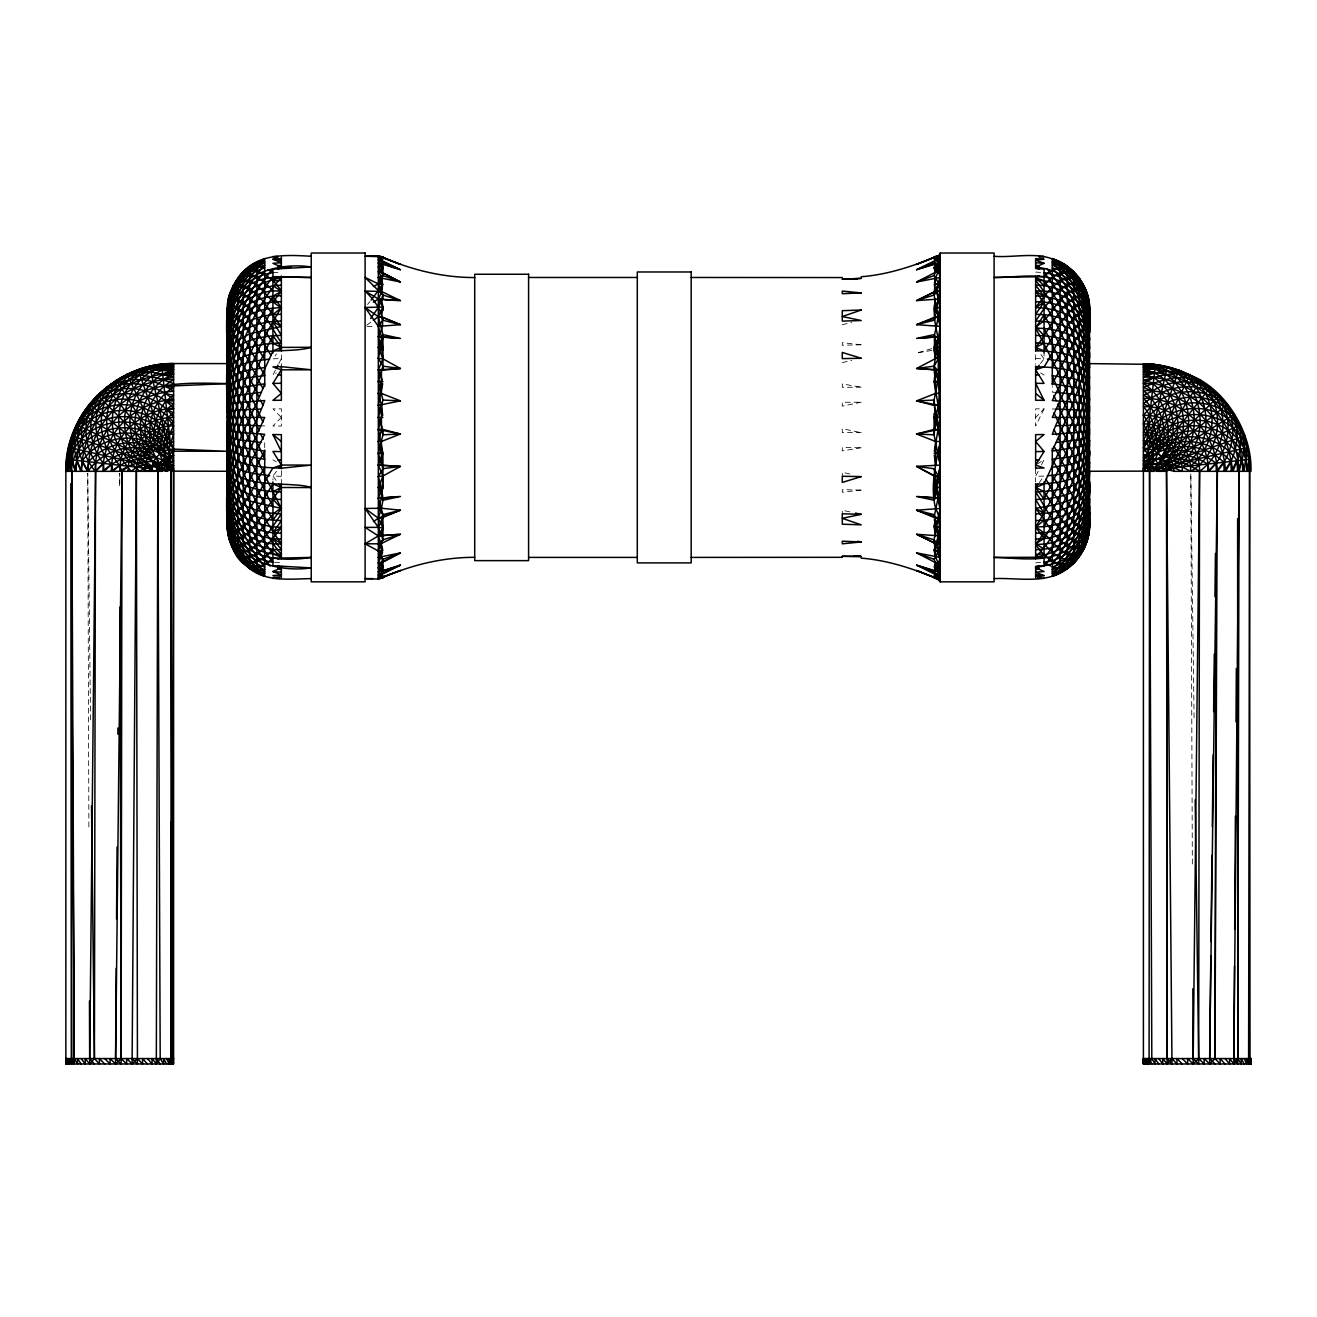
<?xml version="1.0" encoding="UTF-8"?>
<svg xmlns="http://www.w3.org/2000/svg" width="1317" height="1317" viewBox="0 0 1317 1317"><rect width="100%" height="100%" fill="white"/><g stroke="black" fill="none" stroke-linecap="round" stroke-linejoin="round"><path stroke-width="0.75" stroke-dasharray="5 3.75" d="M119.633 485.693L119.715 473.363L119.765 485.693M1044.068 408.879L1035.639 426.033L1035.639 408.83L1044.068 408.879L1035.639 417.44M275.467 370.126L272.932 375.082L276.307 372.991M278.825 363.525L281.361 358.586L272.932 358.817L276.537 353.927M1038.175 471.338L1035.639 476.293L1044.068 476.063L1039.261 482.598M1041.533 464.736L1044.068 459.781L1037.319 463.979M276.537 471.321L272.932 476.063L272.932 479.964M1040.463 363.558L1044.068 358.817L1044.068 352.972M367.509 304.507L369.912 301.527M366.768 325.167L371.723 321.529M931.761 348.626L916.583 353.071L932.123 350.338M842.287 362.587L851.753 360.43M842.287 324.657L851.753 322.599M272.932 272.685L281.361 272.076M1035.639 562.803L1042.389 562.326M366.999 326.386L374.555 326.386M1052.283 408.978L1056.201 409.06M260.799 425.819L264.717 425.901M1035.639 358.586L1044.068 358.817L1040.463 353.927M281.361 476.293L272.932 476.063L278.957 484.228M1056.201 392.4L1052.283 392.153L1052.283 386.638M1035.639 272.076L1042.389 272.553M274.611 562.326L281.361 562.803M849.86 511.869L842.287 510.222L842.287 513.778M849.86 474.005L842.287 472.276L842.287 476.26M1040.693 372.991L1044.068 375.082M272.932 459.781L276.307 461.888M1194.091 717.716L1190.798 473.363L1192.362 867.607M90.544 719.773L87.729 473.363L88.897 830.648M1035.639 354.849L1035.639 364.216M1035.639 468.786L1035.639 481.89M281.361 354.849L281.361 366.093M281.361 470.663L281.361 483.767M264.717 442.726L264.717 448.241M281.361 417.44L272.932 426L281.361 426.033L281.361 408.83L272.932 408.879L281.361 417.44M861.219 402.195L842.287 406.179L842.287 402.294L861.219 402.195M861.219 447.731L842.287 450.924L842.287 447.55L861.219 447.731M861.219 490.089L842.287 492.229L842.287 489.661L861.219 490.089M861.219 344.791L842.287 345.219L842.287 342.65L861.219 344.791M861.219 387.149L842.287 387.33L842.287 383.955L861.219 387.149M861.219 432.667L842.287 432.585L842.287 428.7L861.219 432.667"/><path stroke-width="1.5" d="M171.128 821.973L171.045 1058.572L172.461 1063.971L173.317 1058.572L173.597 1063.971L65.85 1063.971L65.85 1058.572L173.597 1058.572L173.597 363.558L227.166 363.607C223.462 430.544 238.081 501.283 281.361 554.457C255.696 555.115 227.66 536.266 227.479 508.79C228.187 530.06 231.331 555.099 249.687 568.73C267.302 582.262 290.613 578.854 311.24 578.624M116.209 968.225L115.567 1058.572L121.115 1063.971L122.004 471.321C117.855 459.024 105.014 451.138 103.022 437.326C100.207 425.77 100.783 413.637 104.685 402.393C114.678 374.291 146.055 363.229 173.597 363.558C116.077 362.899 64.484 413.39 65.85 471.321L65.85 1063.971L66.492 1058.572L67.628 1063.971M147.471 1058.572L152.064 1063.971L152.064 1058.572L156.328 1063.971L157.826 471.321C157.793 462.893 165.135 455.468 173.597 455.534C151.718 412.122 75.481 421.275 70.756 471.321C59.858 413.703 118.596 362.619 173.597 364.216C115.962 362.257 65.01 414.048 66.212 471.321C66.229 443.302 78.279 415.546 97.886 395.594C109.509 384.893 122.679 374.127 138.894 372.102C150.533 369.517 161.3 362.85 173.597 364.924L138.236 370.242L106.842 387.593L82.922 414.345L69.192 447.484L66.508 471.321M172.461 1063.971L173.597 469.955L170.98 471.025L164.888 465.839L159.39 464.473L76.518 424.568M311.24 256.255C288.11 255.021 260.7 253.045 243.266 271.631C218.704 296.292 230.031 334.716 227.331 365.27L227.166 365.928M1192.84 988.771L1193.12 1058.572L1198.668 1063.971L1199.557 471.321C1199.968 441.376 1173.431 414.592 1143.403 415.267C1155.684 431.334 1155.338 452.982 1149.56 471.321L1149.082 1063.971L1151.815 1058.572L1149.56 471.321L1146.679 466.086L1143.403 465.148L1149.148 462.168L1148.572 448.62L1146.844 440.734L1155.437 364.414L1089.521 363.607M1216.184 553.453L1214.982 1058.572L1220.118 1063.971L1220.118 1058.572L1225.008 1063.971M1234.457 966.184L1233.864 1058.572L1237.75 1063.971L1239.083 471.321C1236.943 421.325 1194.733 375.872 1143.403 377.106C1199.886 350.849 1252.928 418.493 1250.969 471.321L1174.171 471.321L1159.536 467.634L1143.403 468.539L1145.296 471.321L1154.202 471.321C1153.939 465.691 1149.198 460.489 1143.403 460.506M1244.153 1058.572L1246.639 1063.971L1246.639 1058.572L1248.598 1063.971L1249.586 471.321C1251.841 414.509 1200.05 363.015 1143.403 364.134C1200.758 363.657 1251.035 414.262 1250.212 471.321C1250.887 414.46 1200.66 362.85 1143.403 365.122M227.331 381.025C227.973 340.362 222.705 281.394 264.717 258.494M227.331 373.501C229.767 337.662 217.289 273.047 264.717 259.844C240.682 264.783 227.183 291.255 227.479 314.269C227.545 293.461 236.467 271.302 256.897 263.054L264.717 262.988C243.793 270.018 225.108 287.732 227.479 311.553M227.166 364.002C228.5 332.213 218.309 288.999 249.687 267.433L256.897 266.133L264.717 267.878C245.67 273.59 229.849 290.81 227.479 310.631M227.166 412.863A37.897 8.412 -90 0 1 227.331 408.896L227.479 357.878L230.113 348.676L237.768 340.362L249.687 333.777L281.361 326.451C268.964 312.129 259.433 287.04 237.768 286.283L233.356 288.999L228.137 302.284L227.479 309.725L227.479 525.154M1234.688 929.209L1235.412 816.277M1236.005 721.831L1236.35 668.443M116.554 918.953L117.065 847.078M117.871 734.145L117.904 727.988M120.045 606.841L121.115 1058.572L126.646 1063.971L126.646 1058.572L132.095 1063.971L136.375 471.321C135.931 451.418 153.71 433.639 173.597 434.083L168.658 449.657L168.625 468.193L166.666 471.321L157.925 469.543L155.225 471.321C105.821 451.27 119.057 365.78 173.597 366.192L161.612 364.891M227.166 376.991C229.323 339.391 219.396 276.109 264.717 258.955C241.867 269.787 225.635 292.16 227.479 318.171C226.277 294.481 241.851 271.845 264.717 265.211C239.908 291.205 231.611 328.131 227.479 362.735C229.026 326.731 236.517 286.201 264.717 261.194L264.717 386.638M227.331 397.882L227.479 367.756M227.199 385.305L227.479 357.878M1152.754 471.321L1154.136 470.103L1159.948 471.321C1213.83 454.991 1201.236 362.274 1143.403 366.077L1177.563 373.682L1209.599 388.301C1231.313 412.254 1225.6 452.85 1199.557 471.321L1193.12 1063.971L1198.668 1058.572L1195.194 799.847M1210.817 955.912L1209.648 1063.971L1204.182 1058.572L1204.182 1063.971L1198.668 1058.572M1210.982 941.54L1211.969 855.293M1212.315 826.549L1213.138 754.674M1213.632 711.559L1214.29 654.072M1214.949 596.568L1215.443 553.453M65.85 1063.971L66.492 1058.572M1248.598 1058.572L1250.014 1063.971L1250.87 1058.572L1251.15 1063.971L1143.403 1063.971L1143.469 1058.572L1144.045 1063.971L1144.045 1058.572L1145.164 1063.971M1143.403 463.172L1146.959 461.115L1147.074 455.172L1167.339 366.439M227.166 403.858L227.479 378.193M260.799 425.819L237.768 424.864L227.479 423.169L227.166 457.888C229.586 478.944 220.663 505.399 237.768 522.372C247.119 531.755 259.943 536.908 272.932 538.571L281.361 549.699C256.288 550.325 227.89 532.809 227.479 505.613L237.768 488.212L264.717 434.33L237.768 432.256L230.113 430.659L227.479 428.898C225.042 375.197 240.056 319.504 272.932 276.636L311.24 277.459C288.291 278.019 261.721 272.01 243.266 289.855C233.751 298.235 227.561 310.4 227.479 323.175C223.906 277.788 274.38 261.276 311.24 266.972L272.932 269.129C242.526 303.025 229.734 349.976 227.479 394.656L230.113 391.149L237.768 387.972L264.717 383.823C252.024 417.407 229.8 450.315 228.137 486.73C235.908 507.572 261.408 513.416 281.361 513.828C271.269 528.265 261.54 546.917 243.266 551.807L237.768 550.918C228.993 545.567 227.94 534.175 227.479 524.841C228.039 546.901 243.711 567.15 264.717 573.685L264.717 450.085M227.166 422A37.897 8.412 -90 0 0 227.331 425.984L227.166 454.711M68.55 447.336L163.571 469.033L173.597 468.671L170.98 471.025L172.461 1058.572L173.317 1063.971L173.597 1058.572M1249.586 471.321L1250.014 1058.572L1250.87 1063.971L1251.15 1058.572L1143.403 1058.572L1143.469 1063.971L1143.847 1060.366M227.479 417.44C231.463 367.608 246.987 314.862 281.361 277.574C258.346 282.99 231.874 294.103 227.479 320.541C227.364 295.749 249.193 275.599 272.932 272.685L267.993 269.787M68.484 471.321L72.517 435.943L89.885 404.549L116.637 380.646L149.776 366.916L173.597 367.591C119.633 370.423 70.344 415.629 71.727 471.321L71.53 1063.971L74.262 1058.572L71.727 471.321L69.142 459.551C85.243 413.242 147.702 409.768 173.597 449.113L227.166 451.287L173.597 451.188M69.142 459.551L67.743 471.321C60.796 413.044 154.929 394.754 173.597 449.113C162.584 449.031 152.772 457.888 151.537 468.836L147.883 471.321C108.587 450.546 108.603 387.165 150.22 368.826L173.597 371.707C148.623 376.218 122.711 383.165 104.685 402.393C86.642 420.502 76.188 445.739 76.139 471.321C67.99 456.209 72.748 440.158 77.127 424.848C84.732 415.612 91.68 405.834 97.886 395.594C119.221 375.164 149.644 374.901 173.597 391.231C132.26 394.129 94.166 428.255 95.268 471.321C108.685 455.88 130.548 447.829 150.599 452.966L160.839 444.817L173.597 441.903M168.658 449.657C142.384 424.617 95.433 427.613 76.748 460.407L80.897 471.321L82.214 461.016C103.582 430.346 152.344 430.659 173.597 461.032L144.376 468.029L139.75 471.321C125.741 458.546 112.274 442.808 112.357 422.477C111.764 402.492 121.954 382.803 138.894 372.102L150.928 371.987L173.597 377.123C150.122 381.782 125.559 388.021 108.57 406.278C91.532 423.366 81.67 447.187 81.638 471.321L76.748 460.407L74.279 448.653L74.378 436.602C94.133 402.804 148.179 401.471 169.432 434.314L163.966 451.303L165.563 464.901L163.374 470.169L161.53 471.321L65.85 471.321M173.597 463.172L170.206 461.608L166.765 457.098C141.693 440.29 105.344 446.019 88.058 471.321C88.041 445.64 100.191 420.419 120.275 404.434C150.253 380.531 191.294 382.852 227.166 383.593L164.032 386.309C145.858 402.607 139.207 430.972 150.599 452.966L145.841 461.592L144.195 471.321M147.092 458.546C125.362 433.244 134.169 390.853 162.699 374.456L173.597 374.143C135.371 389.206 127.765 448.076 163.374 470.169L156.246 457.476C141.084 458.892 123.963 459.139 112.9 471.321L111.698 464.341C92.388 444.422 90.445 410.756 108.06 389.124C129.675 378.407 155.686 384.416 173.597 399.528C136.244 401.471 102.133 432.766 103.072 471.321C120.176 454.085 151.998 448.159 170.486 466.35L173.597 467.272M111.698 464.341L111.303 471.321L120.061 465.28C122.563 438.791 146.994 416.962 173.597 417.44C155.587 391.511 115.88 385.568 91.416 405.768C82.773 423.86 84.617 445.936 95.762 462.547L89.655 1063.971L94.412 1058.572L95.483 471.321L103.516 463.419C88.453 444.883 86.445 417.242 99.269 396.993C122.761 381.815 155.258 387.889 173.597 408.352C142.96 409.274 114.546 433.26 111.698 464.341L103.961 471.321L103.516 463.419M120.061 465.28L119.732 471.321C132.803 462.201 150.566 458.184 165.563 464.901L171.226 470.169L173.597 470.778M128.161 471.321C127.617 447.023 149.315 425.325 173.597 425.868L169.432 434.314L173.597 430.972M1143.403 468.539L1146.169 471.321L1143.403 468.868L1148.622 468.029C1167.488 448.949 1161.512 415.859 1143.403 398.327C1183.028 397.388 1216.101 432.519 1217.336 471.321L1214.982 1058.572L1209.648 1063.971M227.479 428.898C230.574 381.815 248.255 336.164 272.932 296.292L281.361 291.238C273.195 277.327 250.987 260.815 237.768 278.068L237.768 556.811L249.687 568.302L264.717 575.924C243.233 568.483 226.968 546.407 227.479 523.326C228.73 544.629 244.419 563.544 264.717 569.668C216.663 571.726 228.187 497.974 227.166 470.877L227.166 468.951M227.166 465.543L227.166 460.752M1088.863 533.253C1085.554 552.119 1071.659 571.051 1052.283 575.019C1074.014 567.973 1090.805 546.637 1089.521 523.326C1089.488 540.875 1081.817 558.424 1067.313 568.73C1046.241 584.583 1018.304 577.505 994.105 578.624M1143.403 468.868L1150.136 462.86L1150.581 456.406L1190.074 374.39M227.166 374.127L227.166 369.336M227.479 310.022L228.137 301.297L228.137 533.583M1035.639 544.563L1044.068 544.053C1051.657 552.053 1061.601 562.145 1073.734 559.116C1083.71 550.457 1089.982 538.307 1089.521 524.841L1086.887 541.797L1079.232 555.626L1067.313 564.45L1052.283 571.891C1077.01 572.582 1089.324 541.715 1089.521 520.61C1090.377 558.902 1062.391 582.954 1035.639 544.563L1044.068 532.759C1064.548 530.718 1088.665 517.565 1089.521 494.632C1080.203 466.399 1065.947 439.927 1054.028 412.698M227.166 457.888L227.166 471.272L173.597 471.14M1143.403 465.148L1150.136 462.86L1158.318 464.127L1173.99 467.864L1182.287 471.321C1182.748 450.529 1164.179 431.96 1143.403 432.42C1161.034 396.796 1216.48 392.054 1239.067 425.243C1243.511 440.849 1239.429 456.999 1232.778 471.321C1229.749 448.57 1222.67 425.407 1205.582 409.126C1189.416 391.116 1165.347 386.655 1143.403 380.284C1158.45 376.448 1173.875 370.752 1189.465 375.641C1212.068 391.593 1230.292 411.991 1243.627 436.24L1244.252 448.29L1242.178 460.193L1237.601 471.321L1237.009 460.769C1215.657 428.502 1164.887 429.177 1143.403 460.736L1149.148 462.168L1148.325 471.321L1148.951 468.638M227.479 329.266C232.154 306.202 240.649 282.068 256.897 264.371L264.717 261.194M227.479 336.345L233.356 309.248L243.266 298.086L256.897 289.987L272.932 285.723L281.361 285.18M151.389 471.321L153.595 461.674L157.925 469.543L161.53 471.321L167.193 463.271L166.765 457.098L126.844 374.226M227.479 344.346C223.709 314.006 254.28 294.778 281.361 295.798M144.919 464.769L136.606 467.14L131.041 471.321C121.954 458.349 108.554 446.957 107.27 429.638C104.438 409.85 112.357 389.141 127.996 376.613C143.652 371.262 158.205 381.436 173.597 379.345L164.032 386.309L173.597 387.33C144.607 403.907 141.627 450.2 166.666 471.321L173.597 468.885L168.625 468.193L173.597 465.527L168.132 462.596L165.201 457.954L159.752 453.953C161.217 441.656 160.921 428.782 167.572 417.769L173.597 412.88L166.633 409.406C155.999 425.621 153.513 448.735 165.563 464.901L168.132 462.596L173.597 461.032M861.219 558.145C887.609 560.153 912.796 568.681 937.095 578.509L940.223 575.019L937.095 567.792L940.223 557.42L938.659 550.983L934.066 542.851L934.066 539.838L940.223 508.494L937.095 487.52L940.223 465.082L934.066 434.808C935.399 423.547 935.399 411.316 934.066 400.072L940.223 369.797L937.095 347.359L940.223 326.386L934.066 295.024L935.547 277.854L940.223 266.972L938.659 262.988L934.066 258.725L935.547 256.716L940.223 256.255L935.547 260.305L916.583 269.738L935.547 263.433L940.223 263.976L938.659 271.812L940.223 277.459L937.095 291.156L940.223 307.503L934.066 337.201L918.525 338.271M934.313 451.204L940.223 417.44L934.066 381.716L935.547 369.929L934.066 366.159L937.095 347.359L940.223 347.309C936.815 331.193 931.926 315.882 935.547 299.288L938.659 298.959C941.869 290.843 938.856 282.315 934.066 275.549L940.223 259.861L937.095 256.371C912.796 266.199 887.609 274.726 861.219 276.735M382.276 415.711L378.341 405.356L382.687 383.659M940.223 557.42L916.583 552.877L934.066 559.33L935.547 562.655L935.547 567.462L938.659 571.891L940.223 578.163L934.066 577.455L935.547 578.607L940.223 578.624L934.066 572.187L935.547 567.462L940.223 560.219C933.407 542.9 944.964 525.137 935.547 508.23C930.016 485.627 935.992 463.535 940.223 441.524L935.547 441.458L916.583 434.017L934.066 429.424C943.268 406.196 936.617 382.012 938.659 358.389C939.07 341.515 942.643 323.9 935.547 307.816L938.659 298.959L940.223 288.538L938.659 283.896L940.223 274.66L934.066 264.141L935.547 258.066L934.066 257.424L916.583 264.371L935.547 256.716L938.659 257.605L940.223 256.7L938.659 262.988L935.547 267.4L935.547 272.224L916.583 282.003L940.223 277.459M474.713 557.321C442.512 557.272 410.756 565.141 381.453 578.163L378.341 577.258L382.934 572.187L382.934 559.33L378.341 550.983L382.934 539.838L382.934 514.634L378.341 508.494L381.453 498.024L382.934 476.03L378.341 465.082L382.934 453.163L378.341 429.523L381.453 417.44M934.313 338.913L935.547 358.553L934.066 350.009L935.547 347.507L940.223 347.309L938.659 358.389L935.547 358.553L916.583 368.497L935.547 369.929C941.046 385.354 941.968 402.64 934.066 417.44L938.659 429.523L940.223 442.018L938.659 453.41L940.223 466.037L934.066 497.678L916.583 496.476L934.066 500.246L935.547 498.024L934.066 487.076L935.547 476.326L934.066 468.72L916.583 466.383L934.066 476.03L938.659 476.491L940.223 487.57L934.066 517.466L938.659 518.207L940.223 529.582L934.066 550.127L935.547 557.009L940.223 567.89L938.659 571.891L934.066 576.155L935.547 578.163L940.223 578.624L937.095 578.509L916.583 570.508L935.547 578.163L938.659 577.258L940.223 581.834L994.105 581.834L994.105 253.029L940.223 253.029L938.659 255.811C931.448 259.07 935.218 254.955 940.223 256.255L937.095 256.371M76.748 460.407L75.184 471.321L72.369 459.913M227.479 312.755L230.113 300.408L233.356 298.531C253.457 303.98 261.77 327.653 272.932 343.21L281.361 347.392L311.24 347.309C286.662 355.08 240.106 342.634 227.479 372.909C230.771 337.053 241.999 299.766 264.717 270.956M378.341 358.389L382.934 358.85L400.417 368.497L382.934 366.159L378.341 358.389L382.934 337.201L400.417 338.403L382.934 334.633L378.341 316.656L365.105 307.503L382.934 306.993L381.453 299.288L382.934 295.024L378.341 283.896L365.105 277.459L382.934 295.024L400.417 300.605L378.341 298.959L365.105 291.073L381.453 291.436L400.417 300.605M934.362 306.466L935.547 299.288L916.583 300.605L934.066 292.028L940.223 291.073L935.547 291.436L916.583 300.605L934.066 295.024L937.095 291.156M173.597 457.756L163.966 451.303L163.884 443.549L168.51 426.148L173.597 422C150.632 397.092 110.035 389.157 84.601 415.382C78.032 434.33 82.345 456.061 95.268 471.321M1174.171 471.321L1171.126 457.954L1162.582 447.253C1167.85 426.609 1159.536 404.056 1143.403 390.507C1187.424 389.437 1223.658 428.42 1225.468 471.321C1236.235 454.76 1241.075 433.622 1233.305 414.822C1209.483 387.445 1161.578 393.009 1143.403 423.926L1147.749 432.667L1153.494 450.348C1160.738 453.97 1166.088 461.411 1166.467 469.593M227.331 469.609C233.916 494.517 214.457 540.628 243.266 557.075C261.046 557.585 271.598 539.591 281.361 527.36C260.437 526.652 234.706 518.503 228.137 496.246C230.31 462.613 253.506 431.992 264.717 400.533L237.768 402.623L230.113 404.22L227.479 405.982M940.223 326.386L916.583 324.673L934.066 317.397L938.659 316.656L934.066 308.244L937.095 307.585L938.659 298.959L934.444 286.431M365.105 543.806L378.341 550.983L382.934 550.374L378.341 543.806L381.453 543.444L400.417 534.274L378.341 535.92L365.105 543.806L378.341 543.806L382.934 539.838L381.453 535.591L382.934 527.887L381.453 517.927L382.934 514.634L378.341 498.254L382.934 484.87L381.453 498.024L382.934 500.246L381.453 508.23L378.341 518.207L373.386 521.647M373.386 302.153L378.341 298.959C383.165 290.497 384.531 279.978 378.341 271.812L382.934 268.24L378.341 266.972L382.934 264.141L400.417 269.738L381.453 260.305L378.341 257.605L381.453 256.716C410.756 269.738 442.512 277.607 474.713 277.558M934.444 283.04L935.547 277.854M1149.148 462.168L1151.848 464.572L1154.136 470.103L1163.092 458.942C1173.529 432.667 1168.377 399.627 1143.403 383.362L1153.939 377.699C1182.37 396.829 1184.493 437.277 1165.364 463.633L1155.536 470.399M382.934 488.541L382.934 453.163L378.341 453.41L382.934 434.808L382.934 429.424L378.341 429.523L400.417 434.017L381.453 441.458L378.341 441.524L381.453 453.295L378.341 453.41L382.934 468.72L378.341 476.491L382.687 495.966M396.532 566.392L382.934 570.738L378.341 567.89L382.934 566.639L378.341 563.067L382.556 552.037M157.925 469.543C158.731 461.806 165.843 455.534 173.597 455.534M365.105 291.073C377.584 303.058 389.075 319.718 378.341 336.625L381.453 347.507L382.934 358.85L378.341 369.797L382.276 380.02M228.137 301.626C228.73 290.728 236.138 283.089 243.266 275.747C255.399 272.734 265.343 282.826 272.932 290.827L281.361 291.123L272.932 302.103C252.452 304.161 228.335 317.298 227.479 340.23C236.797 368.464 251.053 394.952 262.972 422.181M228.137 302.284L230.113 294.135L237.768 282.003L243.266 280.241C260.766 281.114 267.203 300.622 281.361 307.651L272.932 314.697C253.819 316.623 229.076 326.632 227.479 348.659C233.768 377.386 247.991 403.809 259.235 430.824M228.137 304.573L230.113 296.588L233.356 293.065L237.768 292.061C259.679 300.013 269.359 324.739 281.361 342.914C262.709 343.819 238.278 345.696 228.137 363.871C236.319 397.01 250.757 428.239 264.717 459.271L243.266 455.814L230.113 450.167L227.479 445.788L227.166 431.021M382.276 427.712L378.341 417.44L382.934 400.072L378.341 381.469L382.934 366.159M378.341 441.524L381.453 429.49L381.453 405.389L378.341 393.355L381.453 381.568L378.341 381.469L382.934 381.716M166.617 1058.572L169.103 1063.971L169.103 1058.572L171.045 1063.971L172.461 1058.572M1248.598 1063.971L1250.014 1058.572L1250.014 1063.971M1151.848 464.572L1165.364 463.633L1182.04 466.959C1229.321 439.17 1201.532 347.77 1143.403 371.608C1169.447 372.283 1195.227 382.44 1213.698 401.026C1230.292 419.382 1247.051 445.953 1239.083 471.321L1233.864 1063.971L1229.617 1058.572L1229.617 1063.971L1225.008 1058.572M227.479 498.534L264.717 417.44L227.166 417.44M1143.403 469.955L1143.403 471.124L1089.521 471.272M373.386 286.579L378.341 283.896L381.453 284.274L378.341 277.459L400.417 282.003L382.934 275.549L381.453 272.224L382.934 267.977L381.453 263.433L378.341 262.988L382.934 258.725L382.934 257.062L378.341 255.811L365.105 256.255L381.453 256.716L400.417 264.371L378.341 256.255L382.934 258.725L378.341 257.605L381.453 258.066L378.341 259.861L400.417 269.738M934.56 565.487L935.547 562.655L938.659 563.067L940.223 570.903L935.547 571.446L920.369 566.409M1143.403 451.171L1148.572 448.62L1153.56 442.265L1178.929 369.781M934.066 559.33C938.856 552.564 941.869 544.02 938.659 535.92L935.547 535.591L935.547 527.063L940.223 510.305L934.066 476.03M381.453 299.288L378.341 307.503L370.62 318.516M398.475 496.608L378.341 498.254L400.417 496.476L382.934 500.246L382.934 497.678L378.341 487.57L382.934 476.03L400.417 466.383L378.341 465.082L400.417 466.383L382.934 468.72M934.066 295.024L938.659 283.896L935.547 284.274M1147.601 1062.177L1149.082 1058.572L1151.815 1063.971M1150.136 462.86L1155.108 459.617L1163.092 458.942C1180.279 436.322 1174.468 401.899 1153.248 383.922L1143.403 383.362M230.113 293.428L233.356 285.641M381.453 562.655L400.417 552.877L382.934 561.947L378.341 563.067L381.453 562.655L382.934 566.903L378.341 567.89L382.934 559.33L400.417 552.877L378.341 557.42L381.453 550.605L378.341 550.983M1143.403 467.288L1146.679 466.086L1149.56 471.321L1158.318 464.127L1165.166 449.558L1219.46 395.248M382.934 358.85L378.341 347.309L382.934 337.201L378.341 336.625L398.524 338.255M264.717 367.509C252.238 370.061 233.01 369.863 227.479 383.593L230.113 354.289C239.974 341.136 257.474 337.382 272.932 335.72L281.361 347.375L272.932 350.931C255.333 391.133 230.705 431.96 228.137 476.425C237.406 495.62 262.313 498.748 281.361 499.489M1052.283 448.241L1052.283 573.685C1080.483 548.679 1087.974 508.148 1089.521 472.144C1086.163 492.311 1061.123 497.184 1044.068 499.159L1035.639 487.504L1044.068 483.948C1062.506 442.166 1087.858 399.66 1089.521 353.17C1086.476 328.657 1056.497 321.282 1035.639 321.052C1045.731 306.614 1055.46 287.946 1073.734 283.056L1079.232 283.945C1088.188 289.444 1089.11 301.149 1089.521 310.631L1088.863 301.297L1088.863 533.583M382.556 548.646L378.341 535.92L365.105 527.376L378.341 527.376L382.934 517.466L400.417 510.206L381.453 508.23L365.105 508.494L378.341 527.376L381.453 535.591L398.524 534.406M1165.315 471.321L1166.516 468.704L1165.364 463.633L1163.092 458.942L1157.906 453.114C1156.787 436.734 1155.091 419.399 1143.403 406.657C1178.32 405.85 1208.133 436.865 1208.611 471.321C1229.321 452.735 1234.934 419.333 1218.488 396.236C1195.227 379.362 1164.129 386.671 1143.403 403.907L1150.63 407.068C1170.912 387.692 1205.318 386.243 1226.423 405.109C1238.194 426.461 1232.877 453.344 1217.336 471.321L1209.648 1058.572L1214.982 1063.971M1237.009 460.769L1231.346 471.321L1230.802 461.46C1214.422 442.413 1185.168 435.581 1162.582 447.253L1153.56 442.265L1143.403 440.537C1158.598 404.978 1211.41 397.158 1236.597 426.428L1244.252 448.29L1247.907 471.321L1248.911 459.419C1233.453 410.756 1170.352 407.891 1143.403 448.043L1148.572 448.62C1164.656 436.421 1184.559 427.004 1205.187 432.486C1223.312 437.409 1243.067 450.99 1244.17 471.321L1246.919 447.681C1230.276 403.397 1159.355 403.512 1143.403 448.043L1148.868 455.682C1155.305 457.987 1159.898 464.473 1159.948 471.321M276.307 368.48L277.986 365.188M381.453 256.716L381.453 260.305L382.934 262.692L382.934 275.549L378.341 283.896L382.934 284.505L371.131 300.029M237.768 556.811C230.64 545.468 228.335 531.969 227.479 518.799C224.499 543.065 245.703 584.55 272.932 558.243L311.24 557.42C283.978 561.733 248.831 560.021 233.356 533.089L230.113 532.052L228.137 528.677L227.479 520.61L228.137 524.479L230.113 526.257C252.024 515.49 259.992 487.389 272.932 467.996L281.361 465.049L311.24 465.082L281.361 468.21L264.717 467.37C254.082 484.985 246.246 505.81 230.113 519.244L228.137 519.063L227.479 516.708C227.561 559.116 276.702 573.093 311.24 567.89L272.932 565.734L272.932 481.907M1035.639 366.669L1052.283 367.509C1062.918 349.878 1070.754 329.069 1086.887 315.636L1088.863 315.8L1089.521 318.171C1089.883 289.147 1062.424 269.425 1035.639 267.137L1044.068 263.318L1035.639 260.058L1044.068 259.251L1035.639 258.609L1035.639 268.52L1044.068 269.129L1044.068 352.972M934.066 292.028L938.659 283.896L934.066 284.752M281.361 307.519L272.932 308.244C248.781 352.577 225.487 402.64 228.137 453.921C224.071 493.085 290.464 479.832 311.24 487.57L281.361 487.504L272.932 483.948C261.507 501.003 253.127 524.199 233.356 533.089L228.137 519.063L227.479 511.704L228.137 512.511C244.6 495.225 253.012 471.601 264.717 451.04L237.768 446.907L228.137 442.002C236.83 394.326 256.189 348.775 281.361 307.519L272.932 296.292M365.105 508.494L378.341 518.207L382.934 527.887L378.341 535.92L381.453 535.591M1052.283 576.369C1083.381 565.487 1088.418 527.063 1089.521 498.534C1088.929 521.845 1065.19 536.414 1044.068 538.571L1035.639 527.08L1044.068 526.619C1068.219 482.302 1091.513 432.239 1088.863 380.942C1093.439 353.483 1054.555 351.524 1035.639 350.651M935.547 358.553L934.066 347.803L935.547 336.856L934.066 334.633L916.583 338.403L938.659 336.625L935.547 347.507L938.659 358.389L934.066 366.159L934.066 370.143L938.659 381.469L934.066 381.716M1035.639 527.08C1061.025 486.055 1080.121 440.438 1088.863 392.878L1079.232 387.972L1052.283 383.823C1063.988 363.278 1072.4 339.654 1088.863 322.369C1083.842 298.564 1058.572 284.933 1035.639 285.18L1044.068 296.292L1060.103 300.21L1073.734 307.668L1083.644 317.94L1088.863 330.007L1088.863 338.634L1052.283 417.44L1089.521 417.44C1085.537 467.272 1070.013 520.017 1035.639 557.305L994.105 557.42C1020.445 557.898 1052.003 564.68 1073.734 545.024C1083.249 536.645 1089.439 524.479 1089.521 511.704C1089.9 533.352 1082.311 575.282 1052.283 567.001C1071.33 561.289 1087.151 544.069 1089.521 524.232L1086.887 540.744L1079.232 552.877L1073.734 554.638C1056.234 553.766 1049.797 534.258 1035.639 527.228L1044.068 520.182C1063.181 518.256 1087.924 508.247 1089.521 486.22C1083.233 457.493 1069.009 431.071 1057.765 404.056M1035.639 576.27L1044.068 575.611L1035.639 572.187L1044.068 571.545L1035.639 567.742L1052.283 563.923C1075.693 535.245 1085.06 497.991 1089.521 461.971C1088.04 500.081 1078.903 540.958 1052.283 569.668C1075.199 563.413 1087.167 538.669 1089.521 516.708C1090.772 541.913 1072.861 563.89 1052.283 575.924C1080.697 565.602 1090.443 533.484 1089.521 505.613C1089.307 529.599 1066.358 546.72 1044.068 549.156L1035.639 543.625L1044.068 538.571C1068.745 498.715 1086.426 453.048 1089.521 405.982L1086.887 404.22L1079.232 402.623L1052.283 400.533L1079.232 346.651L1089.521 329.266L1088.863 322.369L1089.521 323.175C1089.472 307.618 1080.253 293.247 1067.313 285.048C1045.533 270.792 1018.304 277.739 994.105 277.459L1044.068 276.636C1068.087 252.304 1090.822 286.201 1089.521 309.725L1089.521 525.154L1088.863 532.595L1083.644 545.88L1079.232 548.596C1057.567 547.839 1048.036 522.75 1035.639 508.428C1054.703 504.46 1080.45 502.584 1088.863 481.66C1087.447 444.175 1065.634 410.015 1052.283 375.608C1064.465 378.078 1082.788 376.744 1089.521 389.091C1087.43 346.453 1076.038 301.116 1046.817 268.833M281.361 366.093L281.361 400.253L272.932 400.335L281.361 393.388L272.932 383.412L281.361 369.83L311.24 369.797L281.361 366.669L272.932 366.883L281.361 369.83M1035.639 468.786L1035.639 434.626L1044.068 434.544L1035.639 441.491L1044.068 451.468L1035.639 465.049L1044.068 467.996L1035.639 468.21M278.957 484.228L281.361 487.488C267.038 504.658 258.955 529.204 237.768 539.394L233.356 539.246L230.113 536.546L228.137 531.607M1038.043 350.651L1035.639 347.392C1049.962 330.221 1058.045 305.676 1079.232 295.469L1083.644 295.634L1086.887 298.333L1088.863 303.272L1089.521 310.022M1159.767 445.245L1200.627 380.218M1050.653 566.047L1044.068 562.194C1062.473 560.713 1075.709 547.082 1086.887 534.472L1089.521 522.108L1086.887 538.291L1083.644 541.814L1079.232 542.818C1057.321 534.867 1047.641 510.123 1035.639 491.965C1054.489 490.879 1083.792 489.101 1089.521 467.123C1081.948 417.736 1058.934 371.806 1035.639 328.081L1044.068 314.697C1063.181 316.623 1087.924 326.632 1089.521 348.659C1088.896 321.397 1083.529 292.95 1067.313 270.413C1050.209 247.481 1017.876 258.461 994.105 256.255M1230.802 461.46L1224.217 471.321L1223.707 462.267C1204.281 442.874 1173.035 441.919 1150.581 456.406L1146.959 461.115M168.395 456.423L173.597 449.113M269.639 359.113C255.251 360.99 237.225 362.241 228.137 375.131C238.311 422.131 259.663 465.823 281.361 508.428L272.932 520.182C253.819 518.256 229.076 508.247 227.479 486.22C227.89 518.207 230.969 561.668 264.717 576.369M156.328 1063.971L160.197 1058.572L157.826 471.321M1233.864 1063.971L1237.75 1058.572L1237.651 668.443M166.666 471.321L170.486 466.35L173.597 465.444L167.193 463.271L168.066 469.379M278.957 350.651L281.361 347.392M1038.043 484.228L1035.639 487.488L1044.068 491.653C1055.23 507.226 1063.543 530.899 1083.644 536.332L1086.887 529.319L1089.521 518.799L1088.863 526.734L1086.887 529.319L1083.644 529.516C1065.42 518.338 1056.843 496.838 1045.896 479.322M382.934 295.024L382.934 299.864L378.341 298.959L382.934 306.993L381.453 316.953L382.934 320.245L378.341 326.386L381.453 336.856L382.934 350.009L381.453 347.507L381.453 336.856L382.934 334.633L382.934 370.143L378.341 369.797L400.417 368.497L382.934 370.143M278.957 468.177L281.361 465.016L272.932 451.468L281.361 451.599L272.932 434.544L281.361 434.626L281.361 468.786M1035.639 366.093L1035.639 400.253L1044.068 400.335L1035.639 383.28L1044.068 383.412L1035.639 369.83L1039.261 365.122M1210.471 387.198L1157.906 453.114L1152.21 457.295L1146.679 466.086L1153.593 467.749M1223.707 462.267L1216.381 471.321L1215.92 463.14C1202.405 452.554 1184.246 447.879 1167.455 452.126M155.225 471.321L158.221 467.798M1143.403 415.267L1150.63 407.068M1158.697 1058.572L1162.763 1063.971L1162.763 1058.572L1167.191 1063.971L1171.949 1058.572L1166.516 468.704L1250.294 459.271M1035.639 577.636L1035.639 566.359L1044.068 565.734C1074.474 531.838 1087.266 484.903 1089.521 440.224C1083.298 481.989 1070.951 524.775 1044.068 558.243L1035.639 557.305C1058.654 551.872 1085.126 540.777 1089.521 514.338L1088.863 521.927L1086.887 522.898C1069.964 512.428 1062.786 491.439 1052.283 475.338L1047.361 475.766M1190.782 471.321C1221.715 453.13 1227.263 405.224 1199.886 381.403C1181.053 373.073 1161.15 379.889 1143.403 387.363L1152.441 391.001C1166.006 382.374 1182.864 379.609 1198.437 383.724C1219.591 407.167 1215.41 446.924 1190.486 466.004L1190.782 471.321L1182.04 466.959M277.146 276.537L272.932 280.982L281.361 280.422M1039.854 558.342L1044.068 553.897L1035.639 554.457M1215.92 463.14L1208.051 471.321L1207.64 464.078C1192.379 453.97 1171.702 450.957 1155.108 459.617L1150.581 456.406L1143.403 454.76L1148.868 455.682M132.095 1063.971L137.429 1058.572L136.375 471.321M104.669 1058.572L110.068 1063.971L110.068 1058.572L115.567 1063.971L121.115 1058.572M1153.56 442.265C1179.653 413.736 1232.086 423.778 1246.195 459.732L1246.837 471.321M1143.403 443.631L1146.844 440.734M1227.51 404.237L1161.594 456.801C1174.352 458.365 1187.72 458.069 1199.096 465.033M128.44 466.234L122.004 471.321L115.567 1063.971M1154.136 470.103C1206.191 458.678 1196.626 368.414 1143.403 367.525L1155.289 365.797L1143.403 364.875C1202.948 357.384 1222.374 449.015 1168.492 470.449M1162.582 447.253L1153.494 450.348L1143.403 457.756M373.386 320.311L378.341 316.656L382.934 306.993L382.934 310.466M227.479 411.711L237.768 410.015L260.799 409.06M281.361 527.228L272.932 532.759C252.452 530.718 228.335 517.565 227.479 494.632M1035.639 307.651L1044.068 302.103C1064.548 304.161 1088.665 317.298 1089.521 340.23C1088.04 310.911 1083.512 270.858 1052.283 258.494M277.986 269.359L281.361 267.137L291.32 267.088M1039.014 565.52L1035.639 567.726L1039.014 568.187M1163.092 458.942L1234.49 414.081M378.341 575.019L400.417 565.141L381.453 574.574L378.341 575.019L381.453 576.813L378.341 577.258L382.934 576.155L382.934 577.801L378.341 579.068L365.105 578.624L372.662 578.624M1143.403 435.334L1147.749 432.667M277.986 559.215L281.361 557.239L272.932 549.156C248.831 579.464 225.158 550.325 227.479 522.108M1079.232 556.811L1079.232 278.068L1086.887 294.135L1089.521 312.755C1091.579 284.373 1068.4 255.465 1044.068 285.723L1035.639 277.574L1039.014 275.648M382.934 262.692L381.453 263.433L396.631 268.47M227.331 442.199C228.022 455.517 222.787 474.219 237.768 481.726C248.37 488.097 260.75 490.615 272.932 491.653L281.361 487.488M1035.639 277.64L1044.068 280.982C1070.112 315.454 1083.002 358.208 1089.521 400.302C1087.2 354.882 1073.47 308.046 1044.068 272.685C1070.26 275.632 1091.809 299.206 1089.521 326.089C1090.871 301.116 1078.096 274.446 1052.283 267.878C1074.837 292.588 1082.162 326.435 1089.521 357.878C1087.924 323.093 1081.241 282.661 1052.283 259.844C1078.425 266.956 1088.056 296.309 1089.521 320.541C1089.505 295.535 1078.672 266.281 1052.283 258.955C1077.207 265.343 1089.62 292.078 1089.521 316.08C1091.019 292.473 1074.82 269.787 1052.283 262.988C1079.693 289.938 1088.007 330.649 1089.521 367.756C1085.34 348.412 1060.481 345.284 1044.068 343.21L1035.639 347.392L1044.068 350.931C1055.493 333.876 1063.873 310.664 1083.644 301.774L1086.887 302.828L1088.863 306.202L1089.521 311.553C1089.669 288.95 1073.783 267.861 1052.283 261.194L1052.283 384.794M1158.318 464.127L1240.318 424.634M1152.441 391.001L1143.403 395.314L1151.568 398.788M161.843 366.867L173.597 369.435L162.699 374.456L173.597 373.847M281.361 576.27L272.932 575.611L281.361 574.821L272.932 571.545L281.361 567.742L277.986 565.52M378.341 277.459L382.934 275.549M1052.283 573.685L1060.103 570.508C1080.582 549.337 1086.574 518.832 1089.521 490.533C1088.418 518.717 1085.85 556.482 1052.283 563.923M916.583 269.738L934.066 262.692L935.547 263.433L934.066 267.977L935.547 272.224L938.659 271.812L937.095 267.088L934.066 267.977L938.659 262.988L920.468 268.487M382.934 577.801L378.341 578.624L400.417 570.508L378.341 578.624L382.934 576.155L378.341 571.891L382.934 566.903L381.453 571.446L378.341 571.891L382.934 570.738M940.223 393.355L935.547 393.421L916.583 400.862L934.066 405.455L938.659 405.356L916.583 400.862L934.066 400.072L934.066 405.455M916.583 282.003L934.066 275.549M1035.639 369.83L1044.068 366.883C1057.008 347.49 1064.976 319.389 1086.887 308.622L1088.863 310.4L1089.521 314.269C1089.653 291.946 1073.437 271.565 1052.283 265.211C1073.141 260.667 1086.015 284.966 1088.863 302.284M1244.944 435.779L1165.364 463.633C1197.515 437.886 1184.641 377.074 1143.403 369.484L1154.976 368.53L1143.403 367.871M400.417 565.141L381.453 571.446L382.934 572.187M382.934 539.838L400.417 534.274M938.659 255.811L934.066 257.062L935.547 256.716M382.934 514.634L400.417 510.206L378.341 518.207L382.934 517.466M934.066 258.725L938.659 257.605L940.223 253.029L940.223 581.834L937.095 578.509M378.341 405.356L400.417 400.862L381.453 393.421L378.341 393.355M1166.088 466.136L1248.286 447.368M861.219 514.338L842.287 518.322L861.219 524.841L842.287 524.199L842.287 513.778L861.219 514.338L855.54 513.103M272.932 290.827C251.201 293.115 227.857 309.018 227.479 332.691L258.642 396.285M1044.068 544.053C1065.799 541.764 1089.143 525.862 1089.521 502.189L1058.358 438.594M274.611 257.605L277.986 257.045M1037.319 578.114L1040.693 577.554M272.932 308.244C249.884 309.841 222.787 326.632 227.479 353.17C230.524 328.657 260.503 321.282 281.361 321.052M1044.068 526.619C1067.116 525.022 1094.213 508.247 1089.521 481.693C1086.476 506.222 1056.497 513.597 1035.639 513.828M1052.283 475.338C1066.836 473.215 1094.839 469.099 1088.863 448.01C1081.027 405.982 1063.873 366.126 1044.068 328.46L1035.639 328.081M937.095 347.359L934.066 347.803L938.659 336.625L934.066 337.201M935.547 258.066L938.659 257.605L934.066 257.424M173.597 470.646L170.98 471.025L171.045 1063.971M1039.014 266.692L1035.639 267.137L1039.014 269.359M277.986 568.187L281.361 567.726M1052.283 467.37C1064.762 464.819 1083.99 465.016 1089.521 451.287L1088.863 465.444C1077.767 482.434 1053.946 483.158 1035.639 484.228M853.646 279.171L857.433 278.776M937.095 369.83L916.583 368.497L934.066 366.159L937.095 369.83L940.223 369.797L935.547 369.929M378.341 476.491L382.934 476.03M861.219 541.945L842.287 543.806L842.287 541.205L861.219 541.945L857.433 541.271M935.547 260.305L940.223 259.861M935.547 267.4L940.223 266.972L937.095 267.088M1039.014 256.947L1044.068 256.519L1039.014 256.502M279.681 577.784L272.932 578.344L279.681 578.377M277.986 266.692L281.361 267.137L272.932 263.318L281.361 262.692L272.932 259.251L281.361 258.609M277.986 265.639L281.361 265.392M1035.639 569.487L1039.014 569.24M935.547 307.816L940.223 307.503L937.095 307.585M260.799 392.4L237.768 395.265L230.113 397.652L227.479 400.302C232.006 451.484 251.135 502.254 281.361 543.756C256.914 546.078 228.154 528.644 227.479 502.189C228.697 528.002 232.879 569.504 264.717 573.685M1056.201 442.479L1079.232 439.615L1086.887 437.228L1089.521 434.577C1084.994 383.379 1065.865 332.625 1035.639 291.123C1060.086 288.802 1088.846 306.235 1089.521 332.691C1093.357 302.581 1063.823 279.369 1035.639 280.422C1067.626 320.69 1085.751 372.085 1089.521 423.169L1079.232 424.864L1056.201 425.819M378.341 487.57L381.453 487.372M1035.639 549.699L1044.068 549.156M1035.639 539.081L1044.068 538.571M272.932 302.103L281.361 301.642M173.597 369.435L162.205 370.077C122.843 387.922 119.666 442.282 151.537 468.836L66.525 459.254M173.597 400.796L165.712 401.241C155.604 414.46 151.126 432.042 155.258 448.323L163.966 451.303M173.597 409.011L166.633 409.406L173.597 403.891L165.712 401.241L173.597 395.298L164.839 393.47M1035.639 533.237L1044.068 532.759M272.932 314.697L281.361 314.286M1035.639 520.594L1044.068 520.182M934.066 577.455L938.659 577.258L934.066 576.155M934.313 372.053L935.547 381.568L938.659 381.469L940.223 368.842L938.659 358.389M277.986 374.983L281.361 374.917M1035.639 459.962L1039.014 459.896M272.932 383.412L281.361 383.28M1035.639 451.599L1044.068 451.468M1164.36 461.213C1176.888 460.143 1189.284 464.292 1199.557 471.321M272.932 256.519L277.986 256.502M1037.319 578.377L1044.068 578.344M528.594 277.475L637.296 277.475M378.341 417.44L382.934 417.44M934.066 417.44L940.223 417.44M1156.112 471.321L1166.664 471.321L1159.536 467.634M528.594 557.404L637.296 557.404M691.178 557.404L842.287 557.321M691.178 277.475L842.287 277.558M861.219 556.498L842.287 556.301L861.219 556.498L853.646 555.692M918.476 496.624L938.659 498.254L934.066 487.076L940.223 487.57L935.547 487.372L934.066 484.87M934.066 429.424L938.659 429.523L916.583 434.017L934.066 434.808L934.066 413.439M1035.639 374.917L1039.014 374.983M1056.201 409.06L1079.232 410.015L1089.521 411.711L1088.863 398.952L1086.887 397.652L1073.734 394.244L1056.201 392.4M277.986 459.896L281.361 459.962M940.223 508.494L916.583 510.206L934.066 514.634L935.547 517.927L934.066 526.619L940.223 527.376L935.547 527.063L934.362 519.392M918.328 535.13L934.066 542.851L940.223 543.806L935.547 543.444L916.583 534.274L935.547 535.591L934.066 526.619L938.659 518.207L916.583 510.206L934.066 517.466M940.223 465.082L916.583 466.383L935.547 476.326L938.659 476.491L940.223 488.969L938.659 498.254L934.066 497.678M935.547 453.295L938.659 453.41L934.066 453.163M940.223 575.019L935.547 574.574L916.583 565.141L938.659 571.891L934.066 566.903L940.223 567.89L935.547 567.462M1035.639 342.914L1044.068 343.21M272.932 491.653L281.361 491.965M1035.639 335.391C1054.687 336.131 1079.594 339.259 1088.863 358.454L1073.734 401.932L1052.283 451.04L1079.232 446.907L1088.863 442.002L1089.521 428.898L1086.887 430.659L1079.232 432.256L1052.283 434.33C1063.494 402.87 1086.69 372.267 1088.863 338.634C1082.294 316.376 1056.563 308.227 1035.639 307.519C1045.402 295.271 1055.954 277.278 1073.734 277.805L1079.232 280.422L1083.644 285.641L1086.887 293.428M384.877 299.947L398.475 300.523M382.934 400.072L400.417 400.862M1035.639 301.642L1044.068 302.103L1035.639 314.286L1044.068 314.697C1066.177 355.277 1085.471 399.298 1089.521 445.788C1082.788 458.135 1064.465 456.801 1052.283 459.271L1073.734 498.073L1083.644 512.165L1088.863 515.935L1089.521 508.79L1086.887 506.568L1079.232 494.517L1054.028 446.216M1143.403 371.904L1154.532 372.53L1143.403 374.258L1153.939 377.699M1143.403 423.926C1166.796 423.514 1188.28 442.71 1190.486 466.004M281.361 533.237L272.932 532.759L281.361 520.594L272.932 520.182C250.823 479.602 231.529 435.565 227.479 389.091M1035.639 295.798L1044.068 296.292L1035.639 291.238M281.361 539.081L272.932 538.571L281.361 543.625M378.341 347.309L381.453 347.507M260.799 442.479L237.768 439.615L230.113 437.228L227.479 434.577C229.8 479.981 243.53 526.833 272.932 562.194C249.193 559.281 227.364 539.114 227.479 514.338C225.52 538.011 242.147 560.515 264.717 567.001C234.574 531.426 226.145 482.417 227.331 436.997M1035.639 265.392L1039.014 265.639M277.986 569.24L281.361 569.487M1035.639 262.692L1044.068 263.318M272.932 571.545L281.361 572.187M1047.361 359.113C1061.782 361.368 1083.957 361.961 1089.521 378.193L1086.887 348.676C1077.52 334.798 1059.806 330.188 1044.068 328.46M269.639 475.766C255.218 473.494 233.043 472.918 227.479 456.686M272.932 259.251L281.361 260.058M1035.639 574.821L1044.068 575.611M378.341 527.376L382.934 527.887M934.444 544.794L935.547 550.605L938.659 550.983L940.223 546.341L937.095 527.294M1052.283 261.194L1060.103 262.182L1073.734 272.059M1052.283 367.509C1064.827 369.583 1080.253 370.324 1088.863 380.942C1080.566 422.444 1063.263 461.658 1044.068 499.159L1035.639 499.489L1044.068 513.432L1035.639 508.362M264.717 467.37C252.173 465.28 236.747 464.555 228.137 453.921C236.434 412.435 253.737 373.221 272.932 335.72L281.361 335.391L272.932 321.447L281.361 326.501M281.361 508.428L249.687 501.102L243.266 498.073L233.356 490.533L228.137 481.66L227.199 449.574M381.453 272.224L378.341 271.812L382.934 272.932L400.417 282.003L381.453 272.224L378.341 266.972L382.934 267.977L378.341 262.988L382.934 264.141M378.341 259.861L381.453 260.305M378.341 256.255L382.934 257.062M934.066 550.127L938.659 550.983L934.066 539.838L916.583 534.274M935.547 578.163L934.066 577.801L938.659 579.068M276.307 258.725L281.361 259.976M1035.639 574.903L1040.693 576.155M382.934 320.245L400.417 324.673L378.341 326.386L365.105 307.503M382.934 429.424L400.417 434.017L382.934 434.808L381.453 429.49M1143.403 470.762L1145.296 471.321L1143.551 470.63M1148.572 448.62L1153.494 450.348M71.892 435.729L145.841 461.592L151.949 466.366M163.308 379.922L173.597 383.691M281.361 557.239L272.932 553.897C245.472 516.182 229.998 469.642 227.479 423.169M916.583 565.141L934.066 572.187L935.547 571.446L934.56 568.417M155.258 448.323C133.264 436.915 104.899 443.566 88.601 461.74L87.712 471.321C79.086 457.888 75.415 441.409 78.905 425.704C100.339 397.421 147.306 397.849 168.51 426.148M378.341 557.42L382.934 559.33M916.583 552.877L935.547 562.655L937.095 567.792M82.362 413.982L148.689 455.666M272.932 285.723L281.361 291.238M89.358 404.138L156.246 457.476M1035.639 393.388L1044.068 400.335M272.932 434.544L281.361 441.491M1193.12 1063.971L1187.621 1058.572L1187.621 1063.971L1182.222 1058.572M97.409 395.116L152.805 450.513M132.095 1058.572L137.429 1063.971L137.429 1058.572L142.565 1063.971L142.565 1058.572L147.471 1063.971M270.183 566.047C240.962 533.764 229.57 488.426 227.479 445.788M1182.222 1063.971L1176.97 1058.572L1176.97 1063.971L1171.949 1058.572L1171.949 1063.971L1167.191 1058.572L1166.516 468.704M104.669 1063.971L99.433 1058.572L99.433 1063.971L94.412 1058.572L91.532 806.02M1044.068 335.72L1035.639 326.501C1053.073 318.138 1057.798 291.304 1079.232 288.983L1083.644 290.859L1086.887 295.189L1088.863 301.626M272.932 499.159L281.361 508.362C263.927 516.741 259.202 543.575 237.768 545.897L233.356 544.02L230.113 539.69L228.137 533.253M94.412 1063.971L89.655 1058.572L89.457 1001.085M89.655 1063.971L85.21 1058.572L85.21 1063.971L81.144 1058.572M106.414 387.066L159.752 453.953M934.066 539.838L937.095 543.723M167.572 417.769L173.597 425.868M156.328 1058.572L160.197 1063.971M1158.697 1063.971L1155.025 1058.572L1155.025 1063.971L1151.815 1058.572M81.144 1063.971L77.489 1058.572L77.489 1063.971L74.262 1058.572L70.838 483.635L71.53 1058.572L74.262 1063.971L74.262 1058.572M1237.75 1058.572L1241.19 1063.971L1241.19 1058.572L1244.153 1063.971M160.197 1058.572L163.637 1063.971L163.637 1058.572L166.617 1063.971M116.275 380.07L157.958 446.414M934.066 468.72L938.659 476.491M82.214 461.016L88.058 471.321M264.717 359.541C254.214 343.441 247.036 322.435 230.113 311.981L228.137 312.952L227.479 316.08L228.137 308.145L230.113 305.56L233.356 305.363C251.58 316.541 260.157 338.041 271.104 355.557M272.932 506.419C253.127 468.737 235.973 428.898 228.137 386.869C237.554 377.535 252.354 377.502 264.717 375.608L243.266 336.806L233.356 322.714L228.137 318.944L227.479 326.089L230.113 328.312L237.768 340.362L262.972 388.663M1054.028 429.523L1056.629 434.956M260.371 399.907L262.972 405.356M1053.847 395.544L1056.201 400.648M260.799 434.231L263.153 439.335M1149.082 1063.971L1146.86 1058.572L1146.86 1063.971L1145.164 1058.572M71.53 1063.971L69.307 1058.572L69.307 1063.971L67.628 1058.572M935.547 527.063L938.659 535.92M138.022 369.6L163.884 443.549M934.51 407.167L937.095 417.44L940.223 441.524M938.659 298.959L940.223 305.297L938.659 316.656L916.583 324.673L934.066 320.245L935.547 316.953L934.362 309.989M228.137 530.307C231.578 550.144 247.398 566.573 264.717 575.019L249.687 564.45C236.155 545.995 230.59 523.096 228.137 500.674M149.628 366.258L170.091 455.929L170.206 461.608M935.547 476.326L937.095 487.52M934.313 455.122L935.547 464.95L935.547 441.458M381.453 405.389L382.687 415.431M161.547 364.233L170.305 442.084M1242.178 460.193L1242.804 471.321M227.166 380.152L227.331 392.68M227.479 467.123C228.993 504.23 237.307 544.942 264.717 571.891L256.897 568.746C235.299 543.691 228.467 509.251 227.479 477.001M227.331 453.855L227.479 490.533M227.331 461.378L227.479 505.613M1237.618 518.536L1237.651 664.328M1166.763 576.039L1167.191 1063.971M1250.87 1058.572L1250.87 1063.971M1143.403 363.739L1143.403 1063.971M1086.887 293.082L1086.887 541.797M1083.644 285.279L1083.644 549.601M1073.734 271.631L1073.734 563.232M1067.313 266.149L1067.313 568.73M1060.103 261.737L1060.103 573.142M1044.068 481.907L1044.068 565.734M1035.639 276.043L1035.639 351.112M1035.639 483.767L1035.639 558.82M935.547 381.568L935.547 393.421M935.547 550.605L935.547 557.009M935.547 574.574L935.547 576.813M381.453 277.854L381.453 291.436M381.453 369.929L381.453 393.421M381.453 441.458L381.453 464.95M381.453 543.444L381.453 557.009M381.453 574.574L381.453 578.163M378.341 255.811L378.341 579.068M281.361 257.243L281.361 268.52M281.361 276.043L281.361 351.112M281.361 483.767L281.361 558.82M281.361 566.359L281.361 577.636M272.932 269.129L272.932 352.972M256.897 261.737L256.897 573.142M249.687 266.149L249.687 568.73M243.266 271.631L243.266 563.232M233.356 285.279L233.356 549.601M230.113 293.082L230.113 541.797M227.166 363.607L227.166 364.776M173.317 1058.572L173.317 1063.971M861.219 310.038L842.287 316.557L861.219 320.525L842.287 321.101L842.287 310.68L861.219 310.038M861.219 476.606L842.287 482.434L842.287 476.26L861.219 476.606M861.219 278.381L842.287 279.204L861.219 278.381M861.219 292.934L842.287 293.675L842.287 291.057L861.219 292.934M861.219 358.273L842.287 358.619L842.287 352.429L861.219 358.273M365.105 253.029L311.24 253.029L311.24 581.834L365.105 581.834L365.105 253.029M691.178 271.977L637.296 271.977L637.296 562.902L691.178 562.902L691.178 271.977M528.594 274.249L474.713 274.249L474.713 560.63L528.594 560.63L528.594 274.249M381.453 316.953L378.341 316.656L382.934 317.397L400.417 324.673L381.453 316.953"/></g></svg>
